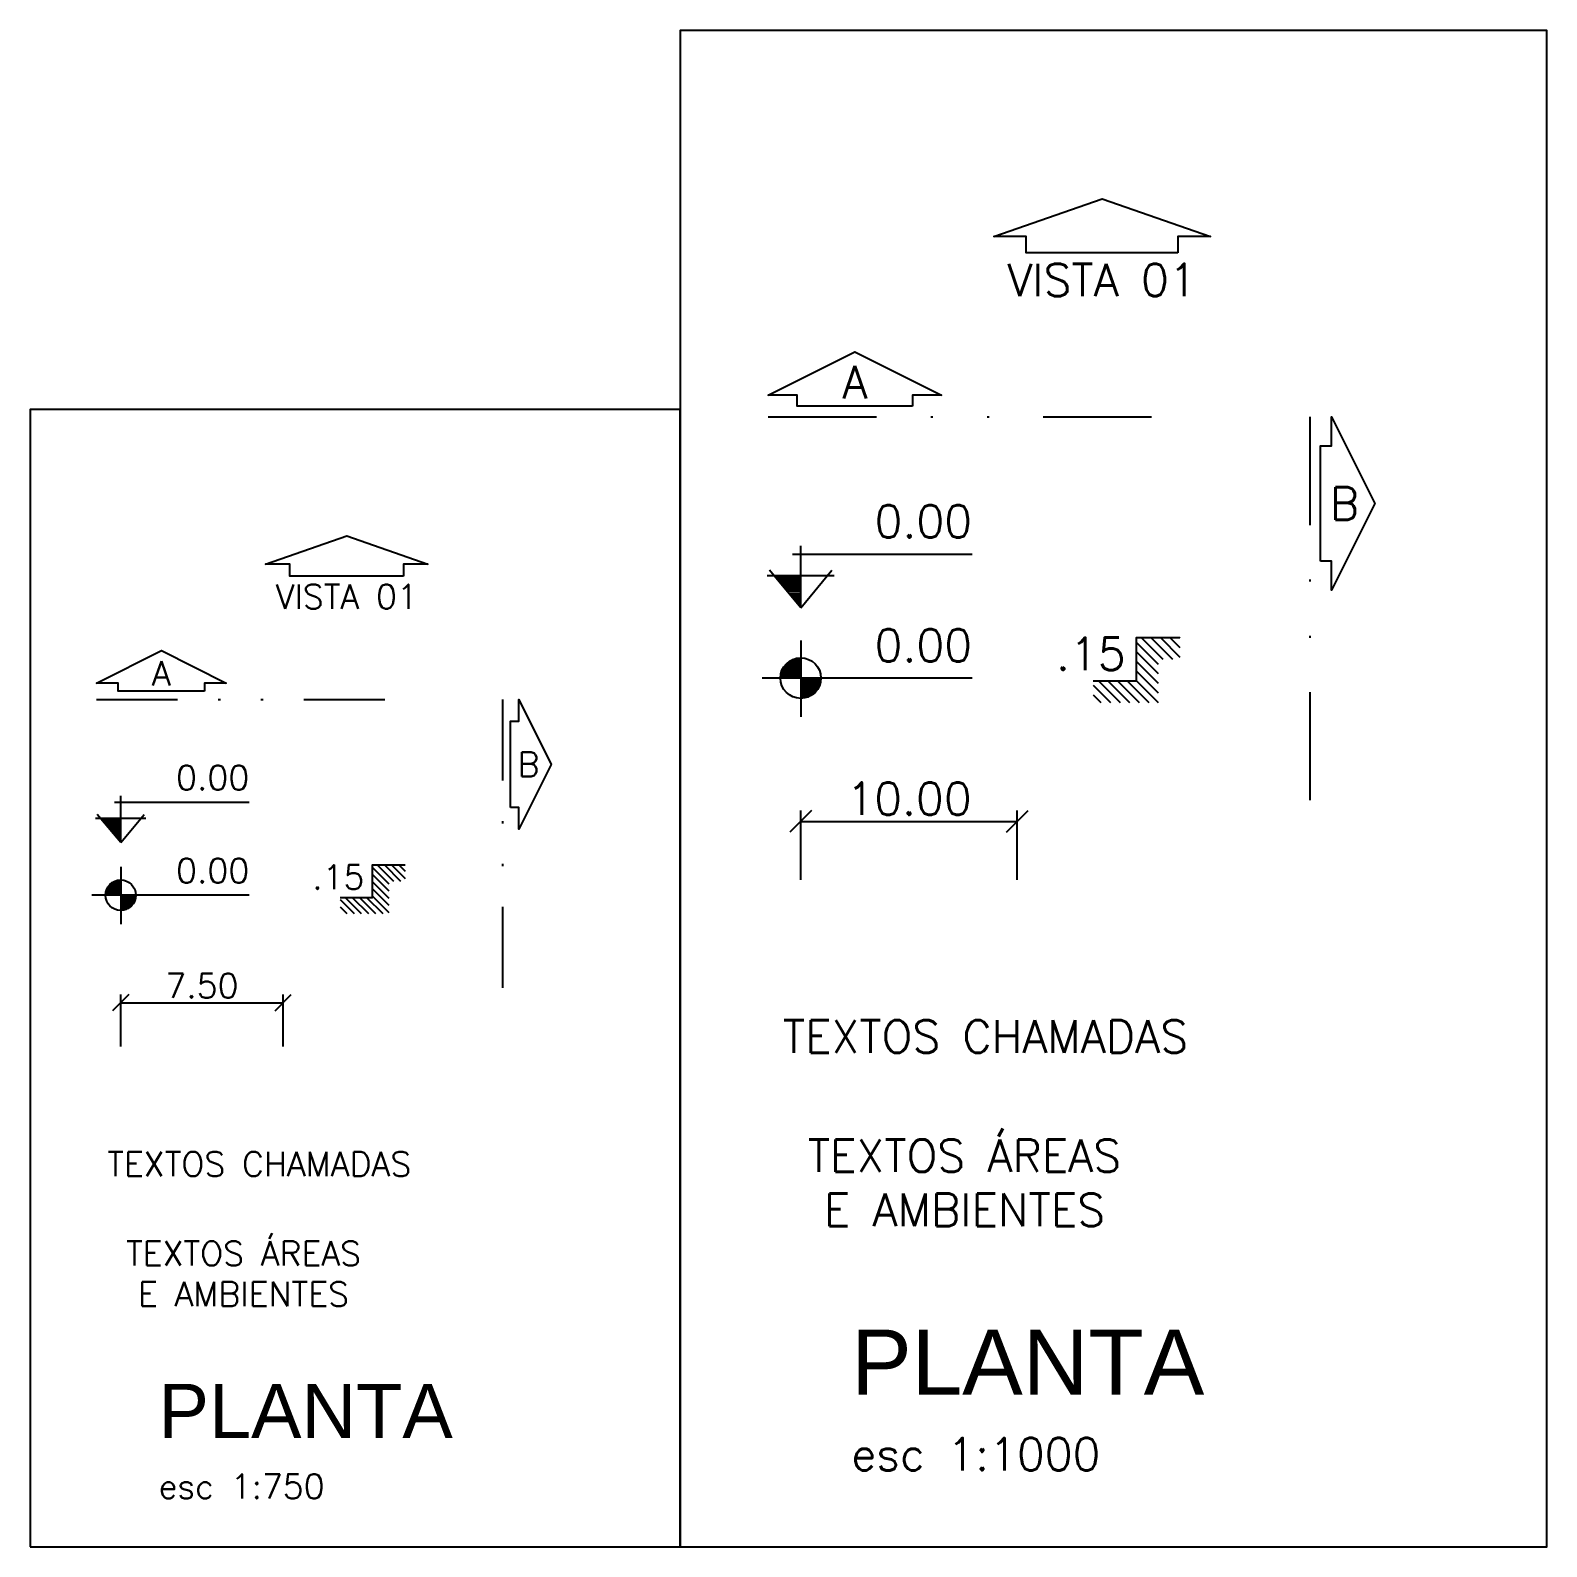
# Model space of a CAD drawing. Header units: millimetres. Extents: x 582 to 770, y 546 to 685.
# Drawn here: x 699.7 to 769.7, y 548.9 to 618.9 of the extents above; entities that cross this region are included whole.
import ezdxf

# ---------------------------------------------------------------- set-up
doc = ezdxf.new("R2010")
doc.units = ezdxf.units.MM
doc.linetypes.add('DIVIDE', pattern=[1.25, 0.5, -0.25, 0, -0.25, 0, -0.25])
for name, color, linetype in [('ARQ-COTAS', 30, 'Continuous'), ('ARQ-LINHACORTE', 3, 'DIVIDE'), ('ARQ-NIVEL', 1, 'Continuous'), ('ARQ-TEXTO2', 2, 'Continuous'), ('ARQ-TEXTO3', 3, 'Continuous'), ('ARQ-TEXTO4', 4, 'Continuous')]:
    doc.layers.add(name, color=color, linetype=linetype)
doc.styles.add('ROMANS', font='romans.shx')
doc.dimstyles.new('1-1000', dxfattribs={"dimscale": 10, "dimtxt": 0.15, "dimasz": 0.1, "dimexe": 0.05, "dimexo": 0.1, "dimgap": 0.03, "dimtad": 1, "dimzin": 5, "dimdsep": 46, "dimtxsty": 'ROMANS', "dimblk": 'OBLIQUE', "dimblk1": 'DOT', "dimblk2": 'OBLIQUE', "dimcen": 0, "dimclrd": 256, "dimclre": 256, "dimclrt": 2, "dimadec": 0, "dimazin": 0, "dimtfac": 1, "dimtofl": 0, "dimtmove": 2, "dimatfit": 3, "dimfxl": 0.04, "dimtolj": 1, "dimtzin": 1, "dimarcsym": 0})
doc.dimstyles.new('1-750', dxfattribs={"dimscale": 7.5, "dimtxt": 0.15, "dimasz": 0.1, "dimexe": 0.05, "dimexo": 0.1, "dimgap": 0.03, "dimtad": 1, "dimzin": 5, "dimdsep": 46, "dimtxsty": 'ROMANS', "dimblk": 'OBLIQUE', "dimcen": 0, "dimclrd": 256, "dimclre": 256, "dimclrt": 2, "dimadec": 0, "dimazin": 0, "dimtfac": 1, "dimtofl": 0, "dimtmove": 2, "dimatfit": 3, "dimfxl": 0.04, "dimtolj": 1, "dimtzin": 1, "dimarcsym": 0})

# ---------------------------------------------------------------- blocks, each defined once
blk = doc.blocks.new('_Oblique')
at = {"color": 0, "linetype": 'ByBlock', "lineweight": -2}
blk.add_line((-0.5, -0.5), (0.5, 0.5), dxfattribs=at)
blk = doc.blocks.new('*D3')
at = {"layer": 'ARQ-COTAS', "lineweight": -2}
for p, q in [((703.897, 571.937), (703.897, 574.336)), ((711.397, 571.937), (711.397, 574.336)), ((703.897, 573.961), (711.397, 573.961))]:
    blk.add_line(p, q, dxfattribs=at)
at = {"layer": 'DEFPOINTS', "color": 0}
for p in [(711.397, 573.961), (703.897, 571.187), (711.397, 571.187)]:
    blk.add_point(p, dxfattribs=at)
at = {"layer": 'ARQ-COTAS', "lineweight": -2, "xscale": 0.75, "yscale": 0.75, "zscale": 0.75, "rotation": 180}
blk.add_blockref('_Oblique', (703.897, 573.961), dxfattribs=at)
at = {"layer": 'ARQ-COTAS', "lineweight": -2, "xscale": 0.75, "yscale": 0.75, "zscale": 0.75}
blk.add_blockref('_Oblique', (711.397, 573.961), dxfattribs=at)
at = {"layer": 'ARQ-COTAS', "color": 2, "insert": (707.647, 574.748), "char_height": 1.125, "attachment_point": 5, "style": 'ROMANS'}
blk.add_mtext('\\A1;7.50', dxfattribs=at)
blk = doc.blocks.new('A$C4D0E081D')
at = {"layer": 'ARQ-NIVEL'}
h = blk.add_hatch(dxfattribs=at)
h.set_pattern_fill('ANSI31', color=8, scale=0.25, angle=90, style=0)
h.set_pattern_definition([(135, (-18.381433, -69.158416), (-0.022097087, -0.022097087), [])])
h.paths.add_polyline_path([(0.4, 0.3), (0.2, 0.3), (0.2, 0.1), (0, 0.1), (0, 0), (0.3, 0), (0.3, 0.2), (0.4, 0.2)])
at = {"layer": 'ARQ-NIVEL', "color": 2}
blk.add_lwpolyline([(0, 0.1), (0.2, 0.1), (0.2, 0.3), (0.4, 0.3)], dxfattribs=at)
blk = doc.blocks.new('_Dot')
at = {"color": 0, "linetype": 'ByBlock', "lineweight": -2}
blk.add_line((-0.5, 0), (-1, 0), dxfattribs=at)
at = {"color": 0, "linetype": 'ByBlock', "const_width": 0.5}
blk.add_lwpolyline([(-0.25, 0, 1), (0.25, 0, 1)], format="xyb", close=True, dxfattribs=at)
blk = doc.blocks.new('nivel planta')
at = {"layer": 'ARQ-NIVEL', "color": 1}
for p, q in [((-0.7909, 0.174), (-0.7909, -0.1786)), ((-0.8439, 0.0773), (-0.7909, 0.0773)), ((-0.8301, 0.0851), (-0.7909, 0.0851)), ((0, 0), (-0.9695, 0)), ((-0.8843, 0.007), (-0.7909, 0.007)), ((-0.8834, 0.0148), (-0.7909, 0.0148)), ((-0.8818, 0.0226), (-0.7909, 0.0226)), ((-0.8795, 0.0304), (-0.7909, 0.0304)), ((-0.8764, 0.0382), (-0.7909, 0.0382)), ((-0.8725, 0.0461), (-0.7909, 0.0461)), ((-0.8676, 0.0539), (-0.7909, 0.0539)), ((-0.8615, 0.0617), (-0.7909, 0.0617)), ((-0.8538, 0.0695), (-0.7909, 0.0695)), ((-0.7909, -0.0008), (-0.6971, -0.0008)), ((-0.7909, -0.0086), (-0.6975, -0.0086)), ((-0.7909, -0.0164), (-0.6986, -0.0164)), ((-0.7909, -0.0243), (-0.7003, -0.0243)), ((-0.7909, -0.0321), (-0.7028, -0.0321)), ((-0.7909, -0.0399), (-0.706, -0.0399)), ((-0.7909, -0.0477), (-0.7101, -0.0477)), ((-0.7909, -0.0555), (-0.7153, -0.0555)), ((-0.7909, -0.0633), (-0.7217, -0.0633)), ((-0.7909, -0.0711), (-0.7298, -0.0711)), ((-0.7909, -0.0789), (-0.7403, -0.0789)), ((-0.7909, -0.0868), (-0.7553, -0.0868))]:
    blk.add_line(p, q, dxfattribs=at)
blk.add_circle((-0.7909, 0), 0.0937, dxfattribs=at)
blk = doc.blocks.new('nivel corte')
at = {"color": 1}
for p, q in [((0, 0), (0, 0.2871)), ((-0.0381, 0.2487), (0.7909, 0.2487)), ((-0.1551, 0.15), (0.1551, 0.15)), ((0, 0), (-0.144, 0.1736)), ((0, 0.1406), (-0.1167, 0.1406)), ((0, 0), (0.144, 0.1736)), ((0, 0.1313), (-0.1089, 0.1313)), ((0, 0.1219), (-0.1011, 0.1219)), ((0, 0.1125), (-0.0933, 0.1125)), ((0, 0.1031), (-0.0855, 0.1031)), ((0, 0.0938), (-0.0778, 0.0938)), ((0, 0.0844), (-0.07, 0.0844)), ((0, 0.075), (-0.0622, 0.075)), ((0, 0.0656), (-0.0544, 0.0656)), ((0, 0.0563), (-0.0467, 0.0563)), ((0, 0.0469), (-0.0389, 0.0469)), ((0, 0.0375), (-0.0311, 0.0375)), ((0, 0.0281), (-0.0233, 0.0281)), ((0, 0.0188), (-0.0156, 0.0188)), ((0, 0.0094), (-0.0078, 0.0094))]:
    blk.add_line(p, q, dxfattribs=at)

msp = doc.modelspace()

# ---------------------------------------------------------------- linework, layer by layer
for points in [[(729.724, 548.85), (769.724, 548.85), (769.724, 618.85), (729.724, 618.85)], [(699.724, 548.85), (729.724, 548.85), (729.724, 601.35), (699.724, 601.35)]]:
    msp.add_lwpolyline(points, close=True)
at = {"layer": 'ARQ-LINHACORTE', "ltscale": 10}
for p, q in [((733.788, 601.005), (753.788, 601.005)), ((758.788, 601.005), (758.788, 581.005))]:
    msp.add_line(p, q, dxfattribs=at)
at = {"layer": 'ARQ-LINHACORTE', "ltscale": 7.5}
for p, q in [((702.772, 587.966), (717.772, 587.966)), ((721.522, 587.966), (721.522, 572.966))]:
    msp.add_line(p, q, dxfattribs=at)
at = {"layer": 'ARQ-LINHACORTE', "linetype": 'ByBlock'}
for points in [[(752.699, 608.578), (745.699, 608.578), (745.699, 609.328), (744.199, 609.328), (749.199, 611.078), (754.199, 609.328), (752.699, 609.328), (752.699, 608.578)], [(740.454, 601.505), (735.121, 601.505), (735.121, 602.005), (733.788, 602.005), (737.788, 604.005), (741.788, 602.005), (740.454, 602.005), (740.454, 601.505)], [(759.288, 594.338), (759.288, 599.672), (759.788, 599.672), (759.788, 601.005), (761.788, 597.005), (759.788, 593.005), (759.788, 594.338), (759.288, 594.338)], [(716.955, 593.646), (711.705, 593.646), (711.705, 594.209), (710.58, 594.209), (714.33, 595.521), (718.08, 594.209), (716.955, 594.209), (716.955, 593.646)], [(707.772, 588.341), (703.772, 588.341), (703.772, 588.716), (702.772, 588.716), (705.772, 590.216), (708.772, 588.716), (707.772, 588.716), (707.772, 588.341)], [(721.897, 582.966), (721.897, 586.966), (722.272, 586.966), (722.272, 587.966), (723.772, 584.966), (722.272, 581.966), (722.272, 582.966), (721.897, 582.966)]]:
    msp.add_lwpolyline(points, dxfattribs=at)

# ---------------------------------------------------------------- block references
at = {"layer": 'ARQ-NIVEL'}
for name, p, xscale, yscale, zscale in [('nivel corte', (735.288, 592.187), 9.999998999999661, 9.999999000000571, 9.999999), ('A$C4D0E081D', (748.788, 587.816), 10, 10, 10), ('nivel planta', (743.196, 588.949), 9.999998999999661, 9.999999000000571, 9.999999), ('nivel corte', (703.897, 581.352), 7.499999249999746, 7.499999249999746, 7.49999925), ('A$C4D0E081D', (714.022, 578.074), 7.5, 7.5, 7.5), ('nivel planta', (709.828, 578.924), 7.499999249999746, 7.499999249999746, 7.49999925)]:
    msp.add_blockref(name, p, dxfattribs=dict(at, xscale=xscale, yscale=yscale, zscale=zscale))

# ---------------------------------------------------------------- texts
at = {"layer": 'ARQ-LINHACORTE', "color": 2, "style": 'ROMANS'}
for s, insert, char_height, attachment_point in [('VISTA 01', (749.199, 608.078), 1.5, 2), ('A', (737.788, 602.605), 1.5, 5), ('B', (760.388, 597.005), 1.5, 5), ('VISTA 01', (714.33, 593.271), 1.125, 2), ('A', (705.772, 589.166), 1.125, 5), ('B', (722.722, 584.966), 1.125, 5)]:
    msp.add_mtext(s, dxfattribs=dict(at, insert=insert, char_height=char_height, attachment_point=attachment_point))
at = {"layer": 'ARQ-NIVEL', "color": 2, "attachment_point": 9, "style": 'ROMANS'}
for s, insert, char_height in [('0.00', (743.2, 595.435), 1.5), ('0.00', (743.2, 589.71), 1.5), ('.15', (750.288, 589.316), 1.5), ('0.00', (709.831, 583.788), 1.125), ('0.00', (709.831, 579.495), 1.125), ('.15', (715.147, 579.199), 1.125)]:
    msp.add_mtext(s, dxfattribs=dict(at, insert=insert, char_height=char_height))
at = {"layer": 'ARQ-TEXTO2', "attachment_point": 1, "style": 'ROMANS'}
for insert, char_height in [((734.463, 573.154), 1.5), ((703.278, 567.078), 1.125)]:
    msp.add_mtext('TEXTOS CHAMADAS', dxfattribs=dict(at, insert=insert, char_height=char_height))
at = {"layer": 'ARQ-TEXTO3', "attachment_point": 5, "style": 'ROMANS'}
for insert, char_height in [((742.848, 565.649), 1.5), ((709.567, 561.45), 1.125)]:
    msp.add_mtext('TEXTOS ÁREAS\\PE AMBIENTES', dxfattribs=dict(at, insert=insert, char_height=char_height))
at = {"layer": 'ARQ-TEXTO4', "attachment_point": 1, "style": 'ROMANS'}
for s, insert, char_height in [('{\\fArial|b0|i0|c238|p34;\\H2x;\\C4;PLANTA\\Fromans|c0;\\H0.6665x;\\P\\H0.7502x;\\C2;esc 1:1000}', (737.617, 558.872), 1.5), ('{\\fArial|b0|i0|c238|p34;\\H2.222x;\\C4;PLANTA\\Fromans|c0;\\H0.5998x;\\P\\H0.7503x;\\C2;esc 1:750}', (705.643, 556.366), 1.125)]:
    msp.add_mtext(s, dxfattribs=dict(at, insert=insert, char_height=char_height))

# ---------------------------------------------------------------- dimensions: what is measured, and where the dimension line sits
at = {"layer": 'ARQ-COTAS'}
msp.add_linear_dim(base=(745.288, 582.331), p1=(735.288, 578.633), p2=(745.288, 578.633), dimstyle='1-1000', dxfattribs=at).render()
dim = msp.add_linear_dim(base=(711.397, 573.961), p1=(703.897, 571.187), p2=(711.397, 571.187), dimstyle='1-750', dxfattribs=at)
dim.commit()
dim.dimension.update_dxf_attribs({"geometry": '*D3', "text_midpoint": (707.647, 574.748)})

doc.saveas('drawing.dxf')
